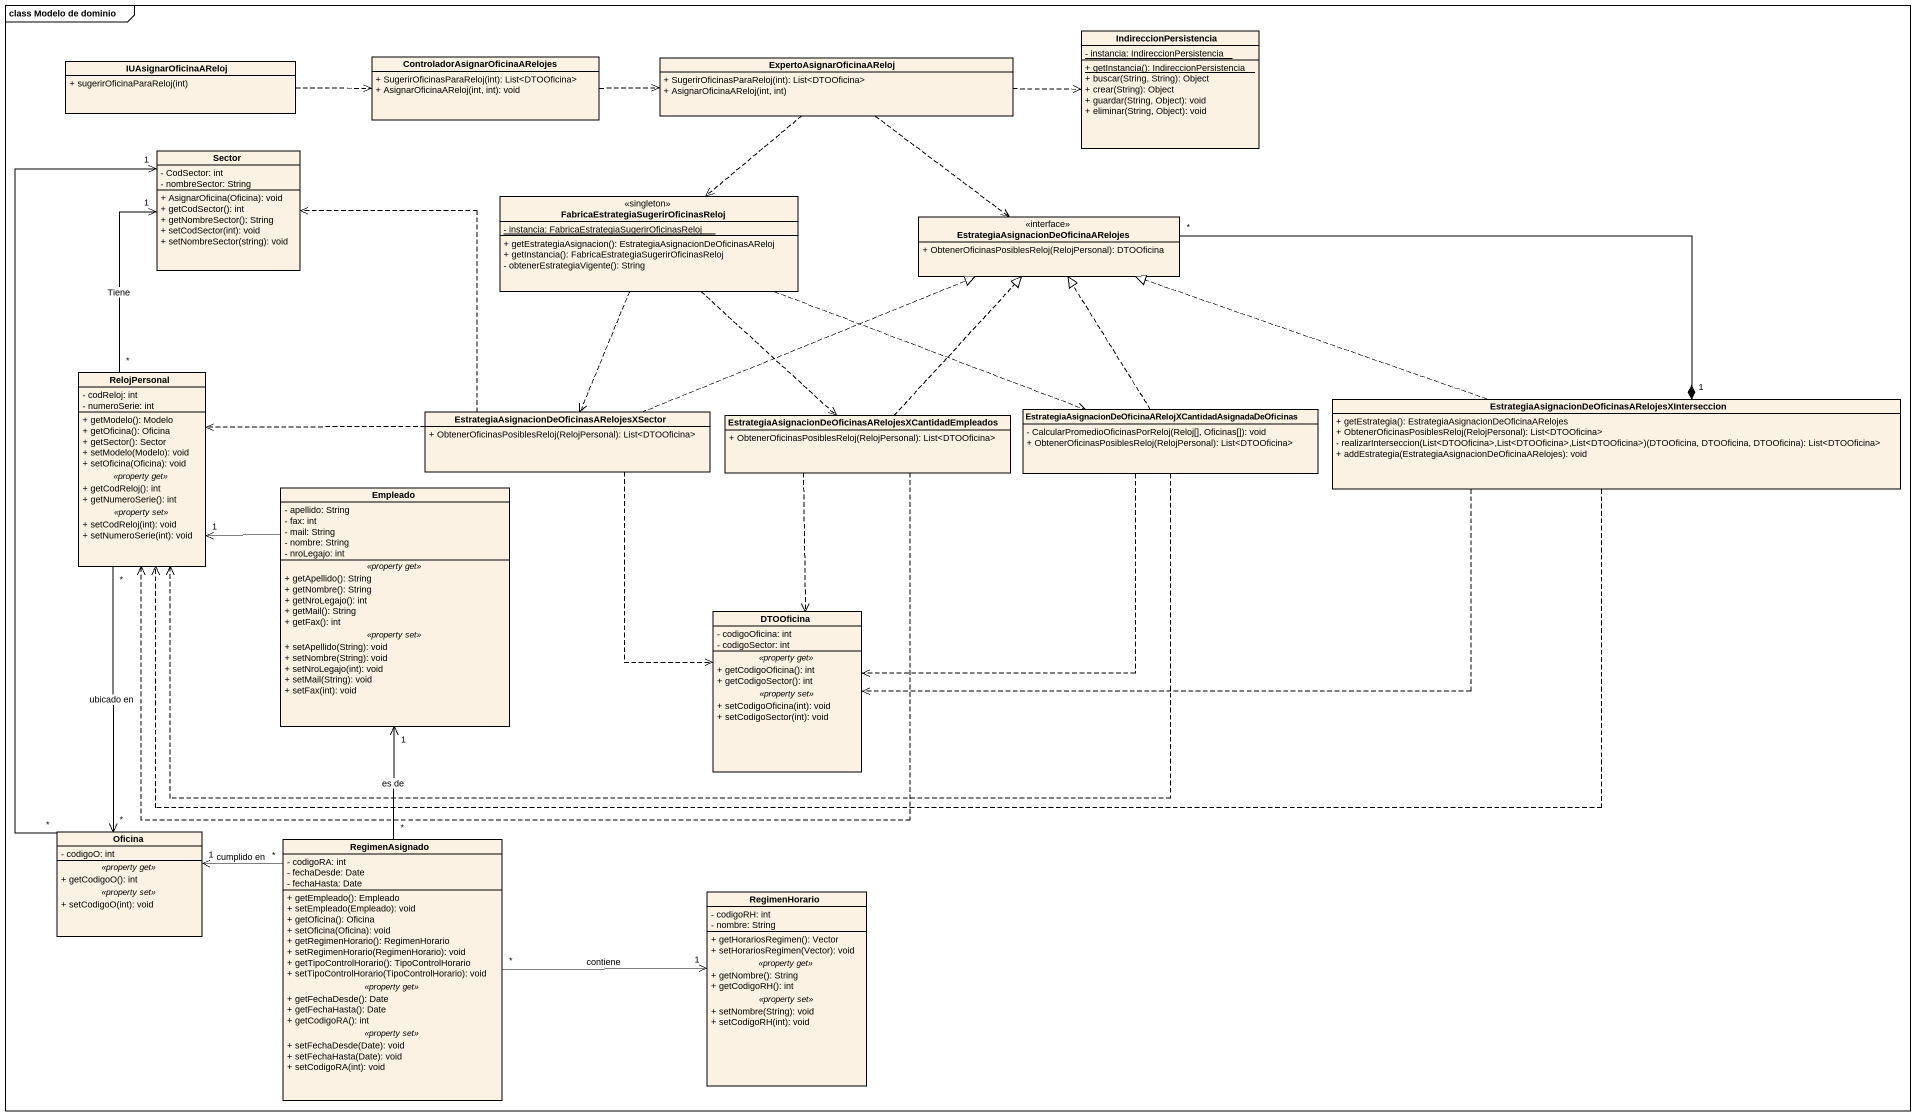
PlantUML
@startuml
mainframe class Modelo de dominio
hide circle
hide empty members
skinparam classAttributeIconSize 0
class IUAsignarOficinaAReloj {
  + sugerirOficinaParaReloj(int)
}
class "ControladorAsignarOficinaARelojes" as ControladorAsignarOficinaARe {
  + SugerirOficinasParaReloj(int): List<DTOOficina>
  + AsignarOficinaAReloj(int, int): void
}
class ExpertoAsignarOficinaAReloj {
  + SugerirOficinasParaReloj(int): List<DTOOficina>
  + AsignarOficinaAReloj(int, int)
}
class IndireccionPersistencia {
  {static} - instancia: IndireccionPersistencia
  {static} + getInstancia(): IndireccionPersistencia
  + buscar(String, String): Object
  + crear(String): Object
  + guardar(String, Object): void
  + eliminar(String, Object): void
}
class Sector {
  - CodSector: int
  - nombreSector: String
  + AsignarOficina(Oficina): void
  + getCodSector(): int
  + getNombreSector(): String
  + setCodSector(int): void
  + setNombreSector(string): void
}
class "FabricaEstrategiaSugerirOficinasReloj" as FabricaEstrategiaSugerirOfic <<singleton>> {
  {static} - instancia: FabricaEstrategiaSugerirOficinasReloj
  + getEstrategiaAsignacion(): EstrategiaAsignacionDeOficinasAReloj
  + getInstancia(): FabricaEstrategiaSugerirOficinasReloj
  - obtenerEstrategiaVigente(): String
}
class "EstrategiaAsignacionDeOficinaARelojes" as EstrategiaAsignacionDeOficin <<interface>> {
  + ObtenerOficinasPosiblesReloj(RelojPersonal): DTOOficina
}
class RelojPersonal {
  - codReloj: int
  - numeroSerie: int
  --
  + getModelo(): Modelo
  + getOficina(): Oficina
  + getSector(): Sector
  + setModelo(Modelo): void
  + setOficina(Oficina): void
  .. <<property get>> ..
  + getCodReloj(): int
  + getNumeroSerie(): int
  .. <<property set>> ..
  + setCodReloj(int): void
  + setNumeroSerie(int): void
}
class "EstrategiaAsignacionDeOficinaARelojXCantidadAsignadaDeOficinas" as EstrategiaAsignacionDeOficin_2 {
  - CalcularPromedioOficinasPorReloj(Reloj[], Oficinas[]): void
  + ObtenerOficinasPosiblesReloj(RelojPersonal): List<DTOOficina>
}
class "EstrategiaAsignacionDeOficinasARelojesXInterseccion" as EstrategiaAsignacionDeOficin_3 {
  + getEstrategia(): EstrategiaAsignacionDeOficinaARelojes
  + ObtenerOficinasPosiblesReloj(RelojPersonal): List<DTOOficina>
  - realizarInterseccion(List<DTOOficina>,List<DTOOficina>,List<DTOOficina>)(DTOOficina, DTOOficina, DTOOficina): List<DTOOficina>
  + addEstrategia(EstrategiaAsignacionDeOficinaARelojes): void
}
class "EstrategiaAsignacionDeOficinasARelojesXSector" as EstrategiaAsignacionDeOficin_4 {
  + ObtenerOficinasPosiblesReloj(RelojPersonal): List<DTOOficina>
}
class "EstrategiaAsignacionDeOficinasARelojesXCantidadEmpleados" as EstrategiaAsignacionDeOficin_5 {
  + ObtenerOficinasPosiblesReloj(RelojPersonal): List<DTOOficina>
}
class Empleado {
  - apellido: String
  - fax: int
  - mail: String
  - nombre: String
  - nroLegajo: int
  .. <<property get>> ..
  + getApellido(): String
  + getNombre(): String
  + getNroLegajo(): int
  + getMail(): String
  + getFax(): int
  .. <<property set>> ..
  + setApellido(String): void
  + setNombre(String): void
  + setNroLegajo(int): void
  + setMail(String): void
  + setFax(int): void
}
class DTOOficina {
  - codigoOficina: int
  - codigoSector: int
  .. <<property get>> ..
  + getCodigoOficina(): int
  + getCodigoSector(): int
  .. <<property set>> ..
  + setCodigoOficina(int): void
  + setCodigoSector(int): void
}
class Oficina {
  - codigoO: int
  .. <<property get>> ..
  + getCodigoO(): int
  .. <<property set>> ..
  + setCodigoO(int): void
}
class RegimenAsignado {
  - codigoRA: int
  - fechaDesde: Date
  - fechaHasta: Date
  --
  + getEmpleado(): Empleado
  + setEmpleado(Empleado): void
  + getOficina(): Oficina
  + setOficina(Oficina): void
  + getRegimenHorario(): RegimenHorario
  + setRegimenHorario(RegimenHorario): void
  + getTipoControlHorario(): TipoControlHorario
  + setTipoControlHorario(TipoControlHorario): void
  .. <<property get>> ..
  + getFechaDesde(): Date
  + getFechaHasta(): Date
  + getCodigoRA(): int
  .. <<property set>> ..
  + setFechaDesde(Date): void
  + setFechaHasta(Date): void
  + setCodigoRA(int): void
}
class RegimenHorario {
  - codigoRH: int
  - nombre: String
  --
  + getHorariosRegimen(): Vector
  + setHorariosRegimen(Vector): void
  .. <<property get>> ..
  + getNombre(): String
  + getCodigoRH(): int
  .. <<property set>> ..
  + setNombre(String): void
  + setCodigoRH(int): void
}
IUAsignarOficinaAReloj .right.> ControladorAsignarOficinaARe
ControladorAsignarOficinaARe .right.> ExpertoAsignarOficinaAReloj
ExpertoAsignarOficinaAReloj .right.> IndireccionPersistencia
ExpertoAsignarOficinaAReloj ..> FabricaEstrategiaSugerirOfic
ExpertoAsignarOficinaAReloj ..> EstrategiaAsignacionDeOficin
FabricaEstrategiaSugerirOfic .right.> EstrategiaAsignacionDeOficin_2
FabricaEstrategiaSugerirOfic ..> EstrategiaAsignacionDeOficin_4
FabricaEstrategiaSugerirOfic ..> EstrategiaAsignacionDeOficin_5
EstrategiaAsignacionDeOficin "*" -right-* "1" EstrategiaAsignacionDeOficin_3
RelojPersonal "*" -up-> "1" Sector : Tiene
RelojPersonal "*" --> "*" Oficina : ubicado en
EstrategiaAsignacionDeOficin_2 .up.|> EstrategiaAsignacionDeOficin
EstrategiaAsignacionDeOficin_2 .left.> RelojPersonal
EstrategiaAsignacionDeOficin_2 ..> DTOOficina
EstrategiaAsignacionDeOficin_3 .left.|> EstrategiaAsignacionDeOficin
EstrategiaAsignacionDeOficin_3 .left.> RelojPersonal
EstrategiaAsignacionDeOficin_3 .left.> DTOOficina
EstrategiaAsignacionDeOficin_4 .up.> Sector
EstrategiaAsignacionDeOficin_4 .right.|> EstrategiaAsignacionDeOficin
EstrategiaAsignacionDeOficin_4 .left.> RelojPersonal
EstrategiaAsignacionDeOficin_4 ..> DTOOficina
EstrategiaAsignacionDeOficin_5 .up.|> EstrategiaAsignacionDeOficin
EstrategiaAsignacionDeOficin_5 .left.> RelojPersonal
EstrategiaAsignacionDeOficin_5 ..> DTOOficina
Empleado -left-> "1" RelojPersonal
Oficina "*" -up-> "1" Sector
RegimenAsignado "*" -up-> "1" Empleado : es de
RegimenAsignado "*" -left-> "1" Oficina : cumplido en
RegimenAsignado "*" -right-> "1" RegimenHorario : contiene
@enduml
